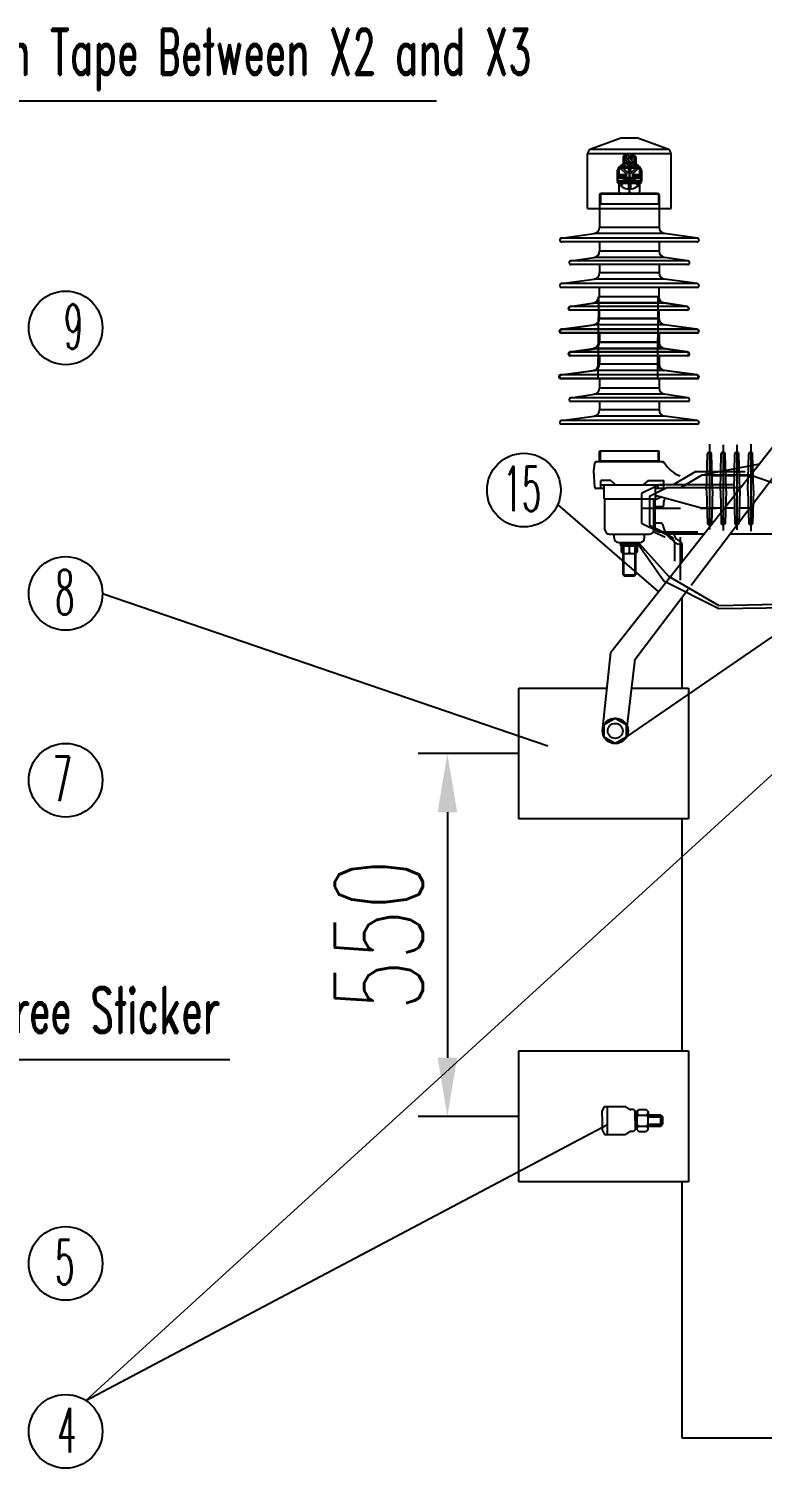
# Model space of a CAD drawing. Extents: x 4438 to 384502, y -178203 to -21188.
# Drawn here: x 382241 to 382616, y -173050 to -172313 of the extents above; entities that cross this region are included whole.
import ezdxf

# ---------------------------------------------------------------- set-up
doc = ezdxf.new("R2010")
doc.units = 0
doc.header["$LTSCALE"] = 8
doc.header["$MEASUREMENT"] = 0
doc.linetypes.add('HIDDEN', pattern=[0.375, 0.25, -0.125])
doc.layers.get('0').update_dxf_attribs({"linetype": 'CONTINUOUS'})
doc.layers.get('DEFPOINTS').update_dxf_attribs({"linetype": 'CONTINUOUS'})
doc.layers.add('PL', color=5, linetype='CONTINUOUS')
doc.layers.add('细', color=7, linetype='CONTINUOUS', lineweight=20)
doc.styles.add('DFT', font='simplex', dxfattribs={"width": 0.67, "bigfont": 'dft'})
doc.styles.get("Standard").update_dxf_attribs({"font": 'txt.shx', "width": 0.5, "bigfont": 'intecad.shx'})
doc.styles.add('数字与字母', font='romand.shx', dxfattribs={"width": 0.8, "bigfont": 'hztxt.shx'})
doc.dimstyles.new('INTE$0', dxfattribs={"dimscale": 5, "dimtxt": 4, "dimasz": 3, "dimexe": 3, "dimexo": 0, "dimgap": 1, "dimtad": 1, "dimdec": 3, "dimdsep": 46, "dimtxsty": 'DFT', "dimcen": 0, "dimclrd": 3, "dimclre": 3, "dimclrt": 6, "dimadec": 0, "dimazin": 0, "dimtfac": 1, "dimtdec": 3, "dimtix": 1, "dimtmove": 1, "dimatfit": 0, "dimfxl": 1, "dimtolj": 1, "dimtzin": 0, "dimarcsym": 0})

# ---------------------------------------------------------------- blocks, each defined once
blk = doc.blocks.new('*D17')
at = {"color": 3, "lineweight": -2, "transparency": 16777216}
for p, q in [((382491.14, -172684.4), (382439.63, -172684.4)), ((382454.63, -172714.4), (382454.63, -172840.07)), ((382491.14, -172870.07), (382439.63, -172870.07))]:
    blk.add_line(p, q, dxfattribs=at)
at = {"color": 3, "transparency": 16777216}
for points in [[(382449.63, -172714.4), (382459.63, -172714.4), (382454.63, -172684.4)], [(382449.63, -172840.07), (382459.63, -172840.07), (382454.63, -172870.07)]]:
    blk.add_solid(points, dxfattribs=at)
at = {"layer": 'DEFPOINTS', "color": 0, "transparency": 16777216}
for p in [(382491.14, -172684.4), (382454.63, -172870.07), (382491.14, -172870.07)]:
    blk.add_point(p, dxfattribs=at)
at = {"color": 6, "transparency": 16777216, "insert": (382419.63, -172777.24), "char_height": 45, "attachment_point": 5, "rotation": 90, "style": 'DFT'}
blk.add_mtext('\\A1;550', dxfattribs=at)

msp = doc.modelspace()

# ---------------------------------------------------------------- hatches: boundary and pattern name
at = {"layer": 'PL', "ltscale": 0.5}
h = msp.add_hatch(dxfattribs=at)
h.set_pattern_fill('ANSI31', color=256, scale=0.324, style=0)
h.set_pattern_definition([(135, (341242.4979, -166475.5793), (0.727400746, 0.727400746), [])])
edge = h.paths.add_edge_path()
edge.add_line((382550.453, -172378.404), (382550.971, -172378.923))
edge.add_line((382550.971, -172378.923), (382550.971, -172384.288))
edge.add_spline(control_points=[(382550.971, -172384.288), (382550.797, -172384.406), (382550.622, -172384.524), (382550.453, -172384.597)], knot_values=[0, 0, 0, 0, 0.8057707, 0.8057707, 0.8057707, 0.8057707], degree=3, periodic=0)
edge.add_line((382550.453, -172384.597), (382550.453, -172378.404))
edge = h.paths.add_edge_path()
edge.add_line((382545.01, -172378.404), (382545.139, -172378.275))
edge.add_line((382545.139, -172378.275), (382546.111, -172378.275))
edge.add_line((382546.111, -172378.275), (382546.111, -172379.895))
edge.add_line((382546.111, -172379.895), (382549.351, -172379.895))
edge.add_line((382549.351, -172379.895), (382549.351, -172378.275))
edge.add_line((382549.351, -172378.275), (382550.323, -172378.275))
edge.add_line((382550.323, -172378.275), (382550.453, -172378.404))
edge.add_line((382550.453, -172378.404), (382550.453, -172384.597))
edge.add_spline(control_points=[(382550.453, -172384.597), (382550.258, -172384.682), (382549.844, -172384.74), (382549.28, -172383.844), (382548.887, -172384.579), (382548.635, -172384.744), (382548.615, -172384.755)], knot_values=[0.8057707, 0.8057707, 0.8057707, 0.8057707, 1.7319355, 2.8426125, 4.1334263, 4.24436, 4.24436, 4.24436, 4.24436], degree=3, periodic=0)
edge.add_line((382548.615, -172384.755), (382547.96, -172384.755))
edge.add_spline(control_points=[(382547.96, -172384.755), (382547.486, -172384.578), (382546.49, -172383.781), (382545.515, -172384.886), (382545.066, -172384.535), (382545.01, -172384.494)], knot_values=[5.3534592, 5.3534592, 5.3534592, 5.3534592, 7.6165352, 9.6787752, 9.9790451, 9.9790451, 9.9790451, 9.9790451], degree=3, periodic=0)
edge.add_spline(control_points=[(382544.491, -172384.566), (382544.593, -172384.48), (382544.766, -172384.332), (382544.938, -172384.442), (382545.01, -172384.494)], knot_values=[9.9790451, 9.9790451, 9.9790451, 9.9790451, 10.5176545, 10.8980968, 10.8980968, 10.8980968, 10.8980968], degree=3, periodic=0)
edge.add_line((382545.01, -172384.494), (382545.01, -172378.404))
edge = h.paths.add_edge_path()
edge.add_line((382544.491, -172378.923), (382545.01, -172378.404))
edge.add_line((382545.01, -172378.404), (382545.01, -172384.494))
edge.add_spline(control_points=[(382545.01, -172384.494), (382544.938, -172384.442), (382544.766, -172384.332), (382544.593, -172384.48), (382544.491, -172384.566)], knot_values=[9.9790451, 9.9790451, 9.9790451, 9.9790451, 10.3594874, 10.8980968, 10.8980968, 10.8980968, 10.8980968], degree=3, periodic=0)
edge.add_line((382544.491, -172384.566), (382544.491, -172378.923))

# ---------------------------------------------------------------- linework, layer by layer
at = {"color": 1}
for p, q in [((382189.533, -172350.327), (382449.093, -172350.327)), ((382546.157, -172676.053), (382872.201, -172451.414)), ((382511.052, -172557.041), (382562.644, -172601.69)), ((382278.232, -172602.452), (382506.008, -172680.423)), ((382173.126, -172841.012), (382343.435, -172841.012)), ((382269.622, -173015.489), (382536.603, -172874.244))]:
    msp.add_line(p, q, dxfattribs=at)
for centre in [(382259.383, -172466.508), (382493.753, -172549.552), (382259.383, -172602.452), (382259.383, -172698.018), (382259.383, -172945.377), (382259.383, -173031.315)]:
    msp.add_circle(centre, 18.85, dxfattribs=at)
at = {"layer": 'PL', "ltscale": 0.5}
for p, q in [((382543.843, -172369.203), (382528.039, -172375.056)), ((382543.843, -172369.203), (382551.619, -172369.203)), ((382567.424, -172375.056), (382551.619, -172369.203)), ((382528.039, -172375.056), (382567.424, -172375.056)), ((382526.347, -172405.491), (382526.347, -172377.487)), ((382569.115, -172377.487), (382526.347, -172377.487)), ((382546.558, -172388.17), (382542.589, -172384.201)), ((382547.245, -172387.483), (382543.276, -172383.514)), ((382545.139, -172378.275), (382544.491, -172378.923)), ((382544.491, -172378.923), (382544.491, -172384.755)), ((382545.01, -172378.404), (382545.01, -172384.755)), ((382547.407, -172378.275), (382545.139, -172378.275)), ((382546.111, -172379.895), (382546.111, -172378.275)), ((382549.351, -172379.895), (382546.111, -172379.895)), ((382547.218, -172378.513), (382547.218, -172379.657)), ((382547.245, -172381.869), (382547.245, -172387.483)), ((382547.407, -172378.275), (382547.407, -172379.895)), ((382548.055, -172379.895), (382548.055, -172378.275)), ((382550.323, -172378.275), (382548.055, -172378.275)), ((382548.217, -172381.869), (382548.217, -172387.483)), ((382552.187, -172383.514), (382548.217, -172387.483)), ((382548.245, -172379.682), (382548.245, -172378.487)), ((382552.874, -172384.201), (382548.905, -172388.17)), ((382549.351, -172379.895), (382549.351, -172378.275)), ((382550.323, -172378.275), (382550.971, -172378.923)), ((382550.453, -172378.404), (382550.453, -172384.755)), ((382550.971, -172378.923), (382550.971, -172384.755)), ((382569.115, -172405.491), (382569.115, -172377.487)), ((382546.558, -172388.17), (382541.575, -172388.17)), ((382546.558, -172389.142), (382541.575, -172389.142)), ((382541.9, -172392.531), (382541.9, -172389.939)), ((382541.9, -172389.939), (382553.563, -172389.939)), ((382541.9, -172391.235), (382553.563, -172391.235)), ((382541.9, -172391.883), (382553.563, -172391.883)), ((382542.4, -172385.541), (382542.4, -172389.153)), ((382546.558, -172389.142), (382542.589, -172393.111)), ((382547.245, -172389.829), (382543.276, -172393.799)), ((382551.569, -172384.755), (382543.894, -172384.755)), ((382546.261, -172391.235), (382547.336, -172389.939)), ((382547.245, -172389.829), (382547.245, -172395.443)), ((382547.379, -172391.235), (382548.454, -172389.939)), ((382547.731, -172389.153), (382547.731, -172385.541)), ((382547.731, -172386.365), (382547.731, -172393.943)), ((382552.187, -172393.799), (382548.217, -172389.829)), ((382548.217, -172389.829), (382548.217, -172395.443)), ((382553.887, -172388.17), (382548.905, -172388.17)), ((382553.887, -172389.142), (382548.905, -172389.142)), ((382552.874, -172393.111), (382548.905, -172389.142)), ((382553.062, -172389.153), (382553.062, -172385.541)), ((382553.563, -172392.531), (382553.563, -172389.939)), ((382532.503, -172398.492), (382532.503, -172403.287)), ((382532.892, -172398.492), (382532.892, -172403.287)), ((382562.182, -172397.715), (382533.281, -172397.715)), ((382562.182, -172398.103), (382533.281, -172398.103)), ((382541.9, -172392.531), (382553.563, -172392.531)), ((382542.4, -172393.317), (382542.4, -172396.929)), ((382547.731, -172396.929), (382547.731, -172393.317)), ((382553.062, -172396.929), (382553.062, -172393.317)), ((382562.571, -172398.492), (382562.571, -172403.287)), ((382562.959, -172398.492), (382562.959, -172403.287)), ((382526.347, -172405.491), (382569.115, -172405.491)), ((382532.503, -172403.287), (382532.503, -172405.491)), ((382532.892, -172403.287), (382532.503, -172403.287)), ((382532.503, -172405.491), (382532.503, -172415.107)), ((382562.571, -172403.287), (382532.892, -172403.287)), ((382562.959, -172403.287), (382562.571, -172403.287)), ((382562.959, -172403.287), (382562.959, -172405.491)), ((382562.959, -172405.491), (382562.959, -172415.087)), ((382512.935, -172420.537), (382529.692, -172418.299)), ((382582.528, -172420.537), (382512.935, -172420.537)), ((382565.77, -172418.299), (382529.692, -172418.299)), ((382562.959, -172415.107), (382532.503, -172415.107)), ((382582.528, -172420.537), (382565.77, -172418.299)), ((382582.45, -172422.471), (382513.012, -172422.471)), ((382532.503, -172422.471), (382532.503, -172427.233)), ((382562.959, -172427.233), (382532.503, -172427.233)), ((382562.959, -172422.471), (382562.959, -172427.233)), ((382517.782, -172432.2), (382529.736, -172430.438)), ((382577.681, -172432.2), (382517.782, -172432.2)), ((382577.59, -172434.132), (382517.872, -172434.132)), ((382565.727, -172430.438), (382529.736, -172430.438)), ((382532.503, -172434.132), (382532.503, -172438.435)), ((382562.959, -172434.132), (382562.959, -172438.435)), ((382577.681, -172432.2), (382565.727, -172430.438)), ((382512.935, -172443.865), (382529.692, -172441.627)), ((382565.77, -172441.627), (382529.692, -172441.627)), ((382562.959, -172438.435), (382532.503, -172438.435)), ((382582.528, -172443.865), (382565.77, -172441.627)), ((382582.528, -172443.865), (382512.935, -172443.865)), ((382582.45, -172445.799), (382513.012, -172445.799)), ((382531.788, -172492.455), (382532.023, -172450.642)), ((382562.479, -172450.642), (382532.023, -172450.642)), ((382532.265, -172445.799), (382532.265, -172450.561)), ((382562.721, -172450.561), (382532.265, -172450.561)), ((382562.244, -172492.455), (382562.479, -172450.642)), ((382562.721, -172445.799), (382562.721, -172450.561)), ((382517.301, -172455.609), (382529.255, -172453.848)), ((382577.201, -172455.609), (382517.301, -172455.609)), ((382577.11, -172457.542), (382517.392, -172457.542)), ((382517.543, -172455.528), (382529.497, -172453.766)), ((382577.443, -172455.528), (382517.543, -172455.528)), ((382577.352, -172457.46), (382517.634, -172457.46)), ((382565.247, -172453.848), (382529.255, -172453.848)), ((382565.489, -172453.766), (382529.497, -172453.766)), ((382532.023, -172457.542), (382532.023, -172461.844)), ((382532.023, -172457.542), (382532.023, -172461.844)), ((382532.265, -172457.46), (382532.265, -172461.763)), ((382532.265, -172457.46), (382532.265, -172461.763)), ((382562.479, -172457.542), (382562.479, -172461.844)), ((382562.479, -172457.542), (382562.479, -172461.844)), ((382562.721, -172457.46), (382562.721, -172461.763)), ((382562.721, -172457.46), (382562.721, -172461.763)), ((382577.201, -172455.609), (382565.247, -172453.848)), ((382577.443, -172455.528), (382565.489, -172453.766)), ((382512.696, -172467.193), (382529.454, -172464.955)), ((382512.931, -172467.274), (382529.689, -172465.036)), ((382565.532, -172464.955), (382529.454, -172464.955)), ((382565.767, -172465.036), (382529.689, -172465.036)), ((382562.721, -172461.763), (382532.265, -172461.763)), ((382562.956, -172461.844), (382532.5, -172461.844)), ((382582.29, -172467.193), (382565.532, -172464.955)), ((382582.525, -172467.274), (382565.767, -172465.036)), ((382582.29, -172467.193), (382512.696, -172467.193)), ((382582.212, -172469.127), (382512.774, -172469.127)), ((382582.525, -172467.274), (382512.931, -172467.274)), ((382582.447, -172469.209), (382513.009, -172469.209)), ((382532.026, -172469.127), (382532.026, -172473.889)), ((382532.5, -172469.209), (382532.5, -172473.97)), ((382562.482, -172469.127), (382562.482, -172473.889)), ((382562.956, -172469.209), (382562.956, -172473.97)), ((382517.305, -172478.856), (382529.259, -172477.094)), ((382577.204, -172478.856), (382517.305, -172478.856)), ((382517.778, -172478.937), (382529.732, -172477.176)), ((382577.678, -172478.937), (382517.778, -172478.937)), ((382565.25, -172477.094), (382529.259, -172477.094)), ((382565.724, -172477.176), (382529.732, -172477.176)), ((382562.482, -172473.889), (382532.026, -172473.889)), ((382562.956, -172473.97), (382532.5, -172473.97)), ((382577.204, -172478.856), (382565.25, -172477.094)), ((382577.678, -172478.937), (382565.724, -172477.176)), ((382577.113, -172480.788), (382517.396, -172480.788)), ((382577.587, -172480.87), (382517.869, -172480.87)), ((382532.026, -172480.788), (382532.026, -172485.091)), ((382532.026, -172480.788), (382532.026, -172485.091)), ((382562.482, -172485.091), (382532.026, -172485.091)), ((382532.5, -172480.87), (382532.5, -172485.172)), ((382532.5, -172480.87), (382532.5, -172485.172)), ((382562.956, -172485.172), (382532.5, -172485.172)), ((382562.482, -172480.788), (382562.482, -172485.091)), ((382562.482, -172480.788), (382562.482, -172485.091)), ((382562.956, -172480.87), (382562.956, -172485.172)), ((382562.956, -172480.87), (382562.956, -172485.172)), ((382512.458, -172490.521), (382529.215, -172488.283)), ((382582.051, -172490.521), (382512.458, -172490.521)), ((382581.973, -172492.455), (382512.536, -172492.455)), ((382512.931, -172490.602), (382529.689, -172488.364)), ((382582.525, -172490.602), (382512.931, -172490.602)), ((382582.447, -172492.537), (382513.009, -172492.537)), ((382565.294, -172488.283), (382529.215, -172488.283)), ((382565.767, -172488.364), (382529.689, -172488.364)), ((382532.5, -172492.537), (382532.5, -172497.298)), ((382562.956, -172492.537), (382562.956, -172497.298)), ((382582.051, -172490.521), (382565.294, -172488.283)), ((382582.525, -172490.602), (382565.767, -172488.364)), ((382517.778, -172502.265), (382529.732, -172500.504)), ((382577.678, -172502.265), (382517.778, -172502.265)), ((382565.724, -172500.504), (382529.732, -172500.504)), ((382562.956, -172497.298), (382532.5, -172497.298)), ((382577.678, -172502.265), (382565.724, -172500.504)), ((382577.587, -172504.198), (382517.869, -172504.198)), ((382532.5, -172504.198), (382532.5, -172508.5)), ((382532.5, -172504.198), (382532.5, -172508.5)), ((382562.956, -172508.5), (382532.5, -172508.5)), ((382562.956, -172504.198), (382562.956, -172508.5)), ((382562.956, -172504.198), (382562.956, -172508.5)), ((382512.931, -172513.93), (382529.689, -172511.692)), ((382582.525, -172513.93), (382512.931, -172513.93)), ((382582.447, -172515.865), (382513.009, -172515.865)), ((382565.767, -172511.692), (382529.689, -172511.692)), ((382582.525, -172513.93), (382565.767, -172511.692)), ((382532.889, -172529.598), (382532.5, -172529.598)), ((382532.5, -172534.393), (382532.5, -172529.598)), ((382532.889, -172534.393), (382532.889, -172529.598)), ((382562.567, -172529.598), (382532.889, -172529.598)), ((382562.956, -172529.598), (382562.567, -172529.598)), ((382562.567, -172534.393), (382562.567, -172529.598)), ((382562.956, -172534.393), (382562.956, -172529.598)), ((382587.256, -172549.751), (382587.726, -172530.942)), ((382589.054, -172530.311), (382588.374, -172530.311)), ((382588.714, -172526.036), (382588.714, -172569.768)), ((382590.172, -172549.751), (382589.702, -172530.942)), ((382594.254, -172549.751), (382594.725, -172530.942)), ((382596.052, -172530.311), (382595.372, -172530.311)), ((382595.712, -172526.349), (382595.712, -172570.237)), ((382597.17, -172549.751), (382596.7, -172530.942)), ((382601.253, -172549.751), (382601.723, -172530.942)), ((382603.051, -172530.311), (382602.371, -172530.311)), ((382602.711, -172526.349), (382602.711, -172569.924)), ((382604.169, -172549.751), (382603.699, -172530.942)), ((382608.316, -172549.751), (382608.786, -172530.942)), ((382610.114, -172530.311), (382609.434, -172530.311)), ((382609.774, -172526.036), (382609.774, -172570.55)), ((382611.232, -172549.751), (382610.762, -172530.942)), ((382529.584, -172539.707), (382530.057, -172535.742)), ((382565.007, -172535.171), (382530.7, -172535.171)), ((382562.178, -172534.782), (382533.278, -172534.782)), ((382562.178, -172535.171), (382533.278, -172535.171)), ((382562.178, -172535.171), (382533.278, -172535.171)), ((382544.326, -172534.782), (382544.326, -172535.171)), ((382551.13, -172535.171), (382551.13, -172534.782)), ((382530.036, -172548.165), (382529.584, -172539.707)), ((382538.17, -172544.567), (382533.148, -172544.567)), ((382533.148, -172548.779), (382533.148, -172544.567)), ((382538.17, -172544.567), (382540.6, -172546.835)), ((382557.286, -172544.567), (382554.856, -172546.835)), ((382557.286, -172544.567), (382565.42, -172544.567)), ((382565.42, -172548.779), (382565.42, -172544.567)), ((382595.712, -172542.299), (382589.986, -172542.299)), ((382601.439, -172542.299), (382596.984, -172542.299)), ((382608.502, -172542.299), (382603.982, -172542.299)), ((382611.044, -172542.232), (382641.453, -172552.991)), ((382534.606, -172548.779), (382530.683, -172548.779)), ((382533.148, -172546.835), (382565.42, -172546.835)), ((382534.606, -172546.835), (382534.606, -172553.963)), ((382534.606, -172553.963), (382560.85, -172553.963)), ((382535.254, -172569.839), (382535.254, -172553.963)), ((382560.202, -172569.839), (382560.202, -172553.963)), ((382563.965, -172553.188), (382560.821, -172554.76)), ((382560.85, -172546.835), (382560.85, -172553.963)), ((382565.42, -172548.779), (382560.85, -172548.779)), ((382584.549, -172558.777), (382560.85, -172552.342)), ((382561.698, -172552.572), (382560.85, -172552.996)), ((382562.308, -172546.835), (382562.308, -172548.779)), ((382587.256, -172549.751), (382587.724, -172566.617)), ((382590.172, -172549.751), (382589.703, -172566.617)), ((382594.254, -172549.751), (382594.723, -172566.617)), ((382597.17, -172549.751), (382596.702, -172566.617)), ((382601.253, -172549.751), (382601.721, -172566.617)), ((382604.169, -172549.751), (382603.7, -172566.617)), ((382608.316, -172549.751), (382608.784, -172566.617)), ((382611.232, -172549.751), (382610.763, -172566.617)), ((382560.821, -172554.76), (382560.821, -172569.34)), ((382564.996, -172558.067), (382560.821, -172558.067)), ((382587.508, -172558.823), (382584.889, -172558.823)), ((382594.506, -172558.823), (382589.92, -172558.823)), ((382601.504, -172558.823), (382596.919, -172558.823)), ((382608.568, -172558.823), (382603.917, -172558.823)), ((382564.239, -172566.464), (382560.821, -172566.464)), ((382589.056, -172567.247), (382588.372, -172567.247)), ((382596.054, -172567.247), (382595.371, -172567.247)), ((382603.052, -172567.247), (382602.369, -172567.247)), ((382610.116, -172567.247), (382609.432, -172567.247)), ((382537.522, -172572.107), (382557.934, -172572.107)), ((382539.952, -172574.051), (382539.952, -172572.107)), ((382555.504, -172574.051), (382555.504, -172572.107)), ((382560.034, -172570.696), (382566.07, -172573.714)), ((382560.821, -172569.34), (382569.569, -172573.714)), ((382573.652, -172573.714), (382573.652, -172595.621)), ((382542.22, -172576.319), (382553.236, -172576.319)), ((382542.803, -172576.811), (382542.803, -172576.319)), ((382542.803, -172576.319), (382552.653, -172576.319)), ((382542.803, -172576.811), (382552.653, -172576.811)), ((382543.296, -172577.304), (382543.296, -172576.811)), ((382543.296, -172578.042), (382543.296, -172577.304)), ((382543.296, -172577.304), (382552.16, -172577.304)), ((382543.296, -172578.042), (382552.16, -172578.042)), ((382543.676, -172581.385), (382543.676, -172578.64)), ((382544.488, -172592.843), (382544.488, -172576.319)), ((382544.811, -172581.982), (382550.645, -172581.982)), ((382544.812, -172593.167), (382544.812, -172576.319)), ((382547.571, -172578.042), (382546.684, -172577.304)), ((382548.348, -172578.042), (382547.384, -172577.304)), ((382547.728, -172581.385), (382547.728, -172578.64)), ((382550.644, -172593.167), (382550.644, -172576.319)), ((382550.968, -172592.843), (382550.968, -172576.319)), ((382551.78, -172578.64), (382551.78, -172581.385)), ((382552.16, -172578.042), (382552.16, -172577.304)), ((382552.653, -172576.811), (382552.653, -172576.319)), ((382571.426, -172576.76), (382573.652, -172577.378)), ((382544.488, -172592.843), (382550.968, -172592.843)), ((382544.488, -172592.843), (382545.136, -172593.491)), ((382545.136, -172593.491), (382550.32, -172593.491)), ((382550.32, -172593.491), (382550.968, -172592.843))]:
    msp.add_line(p, q, dxfattribs=at)
at = {"layer": 'PL', "color": 7, "ltscale": 0.5}
for p, q in [((382624.008, -172523.836), (382538.225, -172632.67)), ((382579.297, -172598.267), (382637.669, -172521.283)), ((382623.456, -172524.537), (382612.157, -172538.873)), ((382581.779, -172540.024), (382570.095, -172546.795)), ((382581.779, -172540.024), (382570.095, -172546.795)), ((382585.212, -172541.812), (382573.821, -172548.413)), ((382581.779, -172540.024), (382607.037, -172540.026)), ((382581.779, -172540.024), (382607.037, -172540.026)), ((382585.212, -172541.812), (382609.839, -172541.814)), ((382562.98, -172546.831), (382553.941, -172551.35)), ((382562.98, -172546.831), (382553.941, -172551.35)), ((382553.941, -172551.35), (382553.941, -172566.415)), ((382553.941, -172551.35), (382553.941, -172566.415)), ((382566.883, -172548.449), (382558.071, -172552.855)), ((382558.071, -172552.855), (382558.071, -172567.543)), ((382601.673, -172546.831), (382562.98, -172546.831)), ((382604.609, -172548.449), (382566.883, -172548.449)), ((382553.941, -172566.415), (382562.98, -172570.934)), ((382553.941, -172566.415), (382562.98, -172570.934)), ((382558.071, -172567.543), (382566.883, -172571.95)), ((382562.98, -172570.934), (382582.675, -172570.934)), ((382566.883, -172571.95), (382586.086, -172571.95)), ((382568.514, -172574.082), (382570.226, -172575.103)), ((382568.514, -172574.082), (382570.226, -172575.103)), ((382570.814, -172576.138), (382570.814, -172585.982)), ((382570.814, -172576.138), (382570.814, -172585.982)), ((382572.279, -172575.019), (382573.948, -172576.014)), ((382599.252, -172571.95), (382633.879, -172571.95)), ((382574.521, -172577.023), (382574.521, -172586.621)), ((382550.686, -172636.002), (382577.801, -172600.241)), ((382574.521, -172604.566), (382574.521, -172650.908)), ((382574.521, -172604.566), (382574.521, -172616.139)), ((382534.183, -172671.154), (382538.225, -172632.67)), ((382546.639, -172670.56), (382550.686, -172636.002)), ((382491.139, -172717.885), (382491.139, -172650.908)), ((382491.139, -172717.885), (382491.139, -172650.908)), ((382491.139, -172650.908), (382536.31, -172650.908)), ((382548.94, -172650.908), (382578.005, -172650.908)), ((382578.005, -172650.908), (382578.005, -172717.885)), ((382574.567, -172717.885), (382491.139, -172717.885)), ((382578.005, -172717.885), (382491.139, -172717.885)), ((382574.521, -172717.885), (382574.521, -172836.585)), ((382574.521, -172717.885), (382574.521, -172718.454)), ((382574.521, -172717.885), (382574.521, -172836.585)), ((382574.521, -172717.885), (382574.521, -172718.454)), ((382574.521, -172717.885), (382574.521, -172718.454)), ((382574.521, -172717.885), (382574.521, -172718.454)), ((382491.139, -172903.562), (382491.139, -172836.585)), ((382491.139, -172903.562), (382491.139, -172836.585)), ((382491.139, -172836.585), (382578.005, -172836.585)), ((382578.005, -172836.585), (382578.005, -172903.562)), ((382533.783, -172867.519), (382535.046, -172864.993)), ((382533.783, -172867.519), (382535.046, -172864.993)), ((382533.783, -172867.517), (382533.944, -172867.194)), ((382533.783, -172868.957), (382533.783, -172867.517)), ((382533.783, -172870.195), (382533.783, -172867.519)), ((382533.783, -172870.195), (382533.783, -172876.92)), ((382534.826, -172865.432), (382535.046, -172864.99)), ((382534.958, -172864.99), (382539.423, -172864.999)), ((382534.958, -172864.993), (382541.421, -172865.006)), ((382536.603, -172867.194), (382536.603, -172864.99)), ((382536.603, -172879.447), (382536.603, -172867.194)), ((382536.603, -172870.719), (382536.603, -172868.957)), ((382541.421, -172865.006), (382545.798, -172865.015)), ((382547.883, -172866.579), (382545.798, -172865.015)), ((382547.883, -172866.579), (382548.471, -172866.579)), ((382549.764, -172866.579), (382547.883, -172866.579)), ((382549.764, -172866.579), (382547.883, -172866.579)), ((382550.704, -172867.519), (382549.764, -172866.579)), ((382550.704, -172867.519), (382549.764, -172866.579)), ((382550.234, -172867.049), (382550.617, -172867.433)), ((382550.704, -172872.22), (382550.704, -172867.519)), ((382551.644, -172867.519), (382550.704, -172867.519)), ((382551.644, -172867.519), (382552.584, -172866.579)), ((382551.996, -172867.167), (382551.644, -172867.519)), ((382551.644, -172872.393), (382551.644, -172867.519)), ((382551.644, -172867.519), (382551.644, -172868.46)), ((382551.644, -172868.46), (382552.584, -172869.4)), ((382552.141, -172868.957), (382551.644, -172868.46)), ((382552.584, -172869.4), (382551.788, -172870.195)), ((382552.584, -172866.579), (382556.344, -172866.579)), ((382552.584, -172869.4), (382553.759, -172869.4)), ((382553.759, -172869.4), (382556.344, -172869.4)), ((382556.344, -172866.579), (382557.284, -172867.519)), ((382556.344, -172869.4), (382557.284, -172868.46)), ((382557.284, -172870.34), (382556.344, -172869.4)), ((382557.284, -172871.944), (382557.284, -172867.519)), ((382557.284, -172867.519), (382557.284, -172870.195)), ((382563.864, -172869.4), (382557.284, -172869.4)), ((382557.284, -172870.586), (382557.284, -172870.34)), ((382557.284, -172870.34), (382564.804, -172870.34)), ((382564.804, -172870.34), (382563.864, -172869.4)), ((382563.864, -172872.221), (382563.864, -172869.4)), ((382564.804, -172872.078), (382564.804, -172870.34)), ((382533.783, -172876.92), (382535.046, -172879.447)), ((382536.603, -172874.244), (382536.603, -172872.482)), ((382547.883, -172877.86), (382545.798, -172879.424)), ((382549.764, -172877.86), (382547.883, -172877.86)), ((382550.704, -172876.92), (382549.764, -172877.86)), ((382550.704, -172872.22), (382550.704, -172876.92)), ((382551.644, -172876.92), (382551.644, -172872.393)), ((382551.644, -172875.98), (382552.584, -172875.04)), ((382551.644, -172876.92), (382552.584, -172877.86)), ((382552.584, -172875.04), (382551.788, -172874.244)), ((382552.584, -172875.04), (382553.759, -172875.04)), ((382552.584, -172877.86), (382556.344, -172877.86)), ((382553.759, -172875.04), (382556.344, -172875.04)), ((382556.344, -172875.04), (382557.284, -172874.1)), ((382557.284, -172875.98), (382556.344, -172875.04)), ((382556.344, -172877.86), (382557.284, -172876.92)), ((382557.284, -172874.1), (382557.284, -172871.944)), ((382557.284, -172874.1), (382564.804, -172874.1)), ((382557.284, -172876.92), (382557.284, -172874.244)), ((382557.284, -172875.04), (382563.864, -172875.04)), ((382563.864, -172875.04), (382563.864, -172872.22)), ((382563.864, -172875.04), (382564.804, -172874.1)), ((382564.804, -172874.1), (382564.804, -172872.22)), ((382534.958, -172879.447), (382541.421, -172879.433)), ((382541.421, -172879.433), (382545.798, -172879.424)), ((382574.567, -172903.562), (382491.139, -172903.562)), ((382578.005, -172903.562), (382491.139, -172903.562)), ((382574.521, -172904.13), (382574.521, -173034.602)), ((382574.521, -173034.602), (382874.157, -173034.602))]:
    msp.add_line(p, q, dxfattribs=at)
at = {"layer": 'PL', "color": 7, "linetype": 'HIDDEN', "ltscale": 10}
msp.add_line((382553.941, -172558.883), (382592.174, -172558.883), dxfattribs=at)
at = {"layer": 'PL', "ltscale": 0.5}
for points in [[(382541.575, -172391.541), (382541.575, -172385.745)], [(382553.887, -172385.745), (382553.887, -172391.541)]]:
    msp.add_lwpolyline(points, dxfattribs=at)
at = {"layer": 'PL', "ltscale": 0.5, "flags": 128}
for points in [[(382552.16, -172577.304), (382565.293, -172595.998), (382593.481, -172610.073), (382630.072, -172609.621), (382650.637, -172614.5)], [(382552.653, -172576.811), (382567.724, -172593.682), (382593.551, -172608.585), (382630.274, -172607.81), (382650.892, -172613.043)]]:
    msp.add_lwpolyline(points, dxfattribs=at)
at = {"layer": 'PL', "color": 7, "ltscale": 0.5}
msp.add_lwpolyline([(382540.503, -172666.261), (382546.157, -172669.525), (382546.157, -172676.053), (382540.503, -172679.317), (382534.85, -172676.053), (382534.85, -172669.525)], close=True, dxfattribs=at)
for radius in [6.528, 3.843]:
    msp.add_circle((382540.503, -172672.789), radius, dxfattribs=at)
at = {"layer": 'PL', "ltscale": 0.5}
for centre, radius, start, end in [((382528.939, -172377.487), 2.592, 110.323137, 180), ((382566.523, -172377.487), 2.592, 0, 69.676863), ((382547.731, -172388.643), 6.804, 25.208765, 154.791235), ((382547.731, -172388.643), 6.804, 205.208765, 334.791235), ((382544.001, -172386.771), 2.018, 93.037743, 142.459651), ((382544.001, -172387.924), 2.018, 217.540349, 266.962257), ((382546.131, -172386.771), 2.018, 37.540349, 86.962257), ((382546.131, -172387.924), 2.018, 273.037743, 322.459651), ((382549.332, -172386.771), 2.018, 93.037743, 142.459651), ((382549.332, -172387.924), 2.018, 217.540349, 266.962257), ((382551.462, -172386.771), 2.018, 37.540349, 86.962257), ((382551.462, -172387.924), 2.018, 273.037743, 322.459651), ((382533.281, -172398.492), 0.778, 90, 180), ((382533.281, -172398.492), 0.389, 90, 180), ((382544.001, -172394.546), 2.018, 93.037743, 142.459651), ((382544.001, -172395.699), 2.018, 217.540349, 266.962257), ((382546.131, -172394.546), 2.018, 37.540349, 86.962257), ((382546.131, -172395.699), 2.018, 273.037743, 322.459651), ((382549.332, -172394.546), 2.018, 93.037743, 142.459651), ((382549.332, -172395.699), 2.018, 217.540349, 266.962257), ((382551.462, -172394.546), 2.018, 37.540349, 86.962257), ((382551.462, -172395.699), 2.018, 273.037743, 322.459651), ((382562.182, -172398.492), 0.389, 0, 89.925398), ((382562.182, -172398.492), 0.778, 0, 89.925398), ((382513.063, -172421.501), 0.972, 97.60747, 272), ((382529.263, -172415.087), 3.24, 277.60747, 0), ((382566.199, -172415.087), 3.24, 180, 262.39253), ((382582.399, -172421.501), 0.972, 268, 82.39253), ((382529.263, -172427.233), 3.24, 278.383672, 0), ((382566.199, -172427.233), 3.24, 180, 261.616328), ((382517.923, -172433.162), 0.972, 98.383672, 273), ((382577.539, -172433.162), 0.972, 267, 81.616328), ((382529.263, -172438.415), 3.24, 277.60747, 0), ((382566.199, -172438.415), 3.24, 180, 262.39253), ((382513.063, -172444.829), 0.972, 97.60747, 267), ((382528.783, -172450.642), 3.24, 278.383672, 0), ((382529.025, -172450.561), 3.24, 278.383672, 0), ((382565.719, -172450.642), 3.24, 180, 261.616328), ((382565.961, -172450.561), 3.24, 180, 261.616328), ((382582.399, -172444.829), 0.972, 273, 82.39253), ((382517.443, -172456.571), 0.972, 98.383672, 267), ((382517.685, -172456.49), 0.972, 98.383672, 267), ((382577.059, -172456.571), 0.972, 273, 81.616328), ((382577.301, -172456.49), 0.972, 273, 81.616328), ((382529.025, -172461.743), 3.24, 277.60747, 0), ((382529.26, -172461.825), 3.24, 277.60747, 0), ((382565.961, -172461.743), 3.24, 180, 262.39253), ((382566.196, -172461.825), 3.24, 180, 262.39253), ((382512.825, -172468.157), 0.972, 97.60747, 267), ((382513.06, -172468.238), 0.972, 97.60747, 267), ((382582.161, -172468.157), 0.972, 273, 82.39253), ((382582.396, -172468.238), 0.972, 273, 82.39253), ((382517.446, -172479.818), 0.972, 98.383672, 267), ((382517.92, -172479.899), 0.972, 98.383672, 267), ((382528.786, -172473.889), 3.24, 278.383672, 0), ((382529.26, -172473.97), 3.24, 278.383672, 0), ((382565.722, -172473.889), 3.24, 180, 261.616328), ((382566.196, -172473.97), 3.24, 180, 261.616328), ((382577.062, -172479.818), 0.972, 273, 81.616328), ((382577.536, -172479.899), 0.972, 273, 81.616328), ((382528.786, -172485.071), 3.24, 277.60747, 0), ((382529.26, -172485.153), 3.24, 277.60747, 0), ((382565.722, -172485.071), 3.24, 180, 262.39253), ((382566.196, -172485.153), 3.24, 180, 262.39253), ((382512.586, -172491.485), 0.972, 97.60747, 267), ((382513.06, -172491.566), 0.972, 97.60747, 267), ((382581.922, -172491.485), 0.972, 273, 82.39253), ((382582.396, -172491.566), 0.972, 273, 82.39253), ((382517.92, -172503.227), 0.972, 98.383672, 267), ((382529.26, -172497.298), 3.24, 278.383672, 0), ((382566.196, -172497.298), 3.24, 180, 261.616328), ((382577.536, -172503.227), 0.972, 273, 81.616328), ((382529.26, -172508.481), 3.24, 277.60747, 0), ((382566.196, -172508.481), 3.24, 180, 262.39253), ((382513.06, -172514.894), 0.972, 97.60747, 267), ((382582.396, -172514.894), 0.972, 273, 82.39253), ((382588.374, -172530.959), 0.648, 90, 178.567904), ((382589.054, -172530.959), 0.648, 1.432096, 90), ((382595.372, -172530.959), 0.648, 90, 178.567904), ((382596.052, -172530.959), 0.648, 1.432096, 90), ((382602.371, -172530.959), 0.648, 90, 178.567904), ((382603.051, -172530.959), 0.648, 1.432096, 90), ((382609.434, -172530.959), 0.648, 90, 178.567904), ((382610.114, -172530.959), 0.648, 1.432096, 90), ((382530.7, -172535.819), 0.648, 90, 173.178247), ((382533.278, -172534.393), 0.778, 180, 270), ((382533.278, -172534.393), 0.389, 180, 270), ((382562.178, -172534.393), 0.389, 270.074602, 0), ((382562.178, -172534.393), 0.778, 270.074602, 0), ((382564.755, -172535.819), 0.648, 6.821753, 90), ((382565.007, -172535.819), 0.648, 30.020306, 90.026253), ((382579.034, -172527.714), 15.552, 210.020306, 249.686723), ((382530.683, -172548.131), 0.648, 183.057752, 270), ((382564.772, -172548.131), 0.648, 270, 356.942248), ((382584.889, -172557.527), 1.296, 254.808069, 270), ((382588.372, -172566.599), 0.648, 181.59114, 270), ((382589.056, -172566.599), 0.648, 270, 358.40886), ((382595.371, -172566.599), 0.648, 181.59114, 270), ((382596.054, -172566.599), 0.648, 270, 358.40886), ((382602.369, -172566.599), 0.648, 181.59114, 270), ((382603.052, -172566.599), 0.648, 270, 358.40886), ((382609.432, -172566.599), 0.648, 181.59114, 270), ((382610.116, -172566.599), 0.648, 270, 358.40886), ((382537.522, -172569.839), 2.268, 180, 270), ((382542.22, -172574.051), 2.268, 180, 270), ((382553.236, -172574.051), 2.268, 270, 0), ((382557.934, -172569.839), 2.268, 270, 0), ((382573.068, -172574.005), 3.208, 174.784091, 180), ((382573.068, -172574.005), 3.208, 174.784091, 180), ((382573.068, -172574.005), 3.208, 180, 239.191278), ((382544.893, -172579.574), 1.534, 93.037743, 142.459651), ((382544.893, -172580.45), 1.534, 217.540349, 266.962257), ((382546.512, -172579.574), 1.534, 37.540349, 86.962257), ((382546.512, -172580.45), 1.534, 273.037743, 322.459651), ((382548.944, -172579.574), 1.534, 93.037743, 142.459651), ((382548.944, -172580.45), 1.534, 217.540349, 266.962257), ((382550.563, -172579.574), 1.534, 37.540349, 86.962257), ((382550.563, -172580.45), 1.534, 273.037743, 322.459651)]:
    msp.add_arc(centre, radius, start, end, dxfattribs=at)
at = {"layer": 'PL', "color": 7, "ltscale": 0.5}
for centre, radius, start, end in [((382570.211, -172571.236), 3.314, 174.784091, 180), ((382570.211, -172571.236), 3.314, 174.784091, 180), ((382570.211, -172571.236), 3.314, 180, 239.191278), ((382570.211, -172571.236), 3.314, 180, 239.191278), ((382569.609, -172576.138), 1.205, 0, 59.191278), ((382569.609, -172576.138), 1.205, 0, 59.191278), ((382573.934, -172572.243), 3.231, 180, 239.191278), ((382573.346, -172577.023), 1.175, 0, 59.191278)]:
    msp.add_arc(centre, radius, start, end, dxfattribs=at)
at = {"layer": 'PL', "ltscale": 0.5}
for points, knots in [([(382550.971, -172384.288), (382550.596, -172384.541), (382549.981, -172384.957), (382549.28, -172383.844), (382548.359, -172385.566), (382546.748, -172383.49), (382545.435, -172384.977), (382544.823, -172384.284), (382544.593, -172384.48), (382544.491, -172384.566)], [0, 0, 0, 0, 1.7319355, 2.8426125, 4.1334263, 7.6165352, 9.6787752, 10.3594874, 10.8980968, 10.8980968, 10.8980968, 10.8980968]), ([(382565.893, -172553.711), (382565.696, -172554.154), (382565.404, -172555.022), (382565.141, -172555.996), (382564.996, -172558.067)], [5.4530831, 5.4530831, 5.4530831, 5.4530831, 8.8476428, 12.0786815, 12.0786815, 12.0786815, 12.0786815]), ([(382567.369, -172573.045), (382565.786, -172570.515), (382565.37, -172569.037), (382565.066, -172567.624), (382564.239, -172566.464)], [0, 0, 0, 0, 8.8476428, 12.0786815, 12.0786815, 12.0786815, 12.0786815])]:
    msp.add_open_spline(points, degree=3, knots=knots, dxfattribs=at)
at = {"layer": 'PL', "color": 7, "ltscale": 0.5}
msp.add_open_spline([(382614.257, -172536.208), (382604.623, -172538.023), (382595.067, -172539.927), (382585.609, -172541.832)], degree=3, dxfattribs=at)
at = {"layer": '细', "color": 1}
msp.add_line((382269.622, -173015.489), (382660.532, -172658.712), dxfattribs=at)

# ---------------------------------------------------------------- texts
at = {"color": 3, "linetype": 'Continuous', "width": 18.22217, "attachment_point": 3, "line_spacing_factor": 0.9}
for s, insert, char_height in [('9', (382268.223, -172454.465), 22.778), ('15', (382502.594, -172537.509), 22.7777), ('8', (382263.793, -172590.408), 22.778), ('7', (382262.557, -172685.975), 22.778), ('5', (382263.768, -172933.333), 22.778), ('4', (382264.882, -173019.272), 22.778)]:
    msp.add_mtext(s, dxfattribs=dict(at, insert=insert, char_height=char_height))
at = {"layer": 'PL', "color": 7, "ltscale": 0.5, "style": '数字与字母', "width": 0.6}
for s, p in [('Connection Tape Between X2 and X3', (382135.871, -172336.948)), ('PCB Free Sticker', (382174.755, -172827.392))]:
    msp.add_text(s, height=23.50082, dxfattribs=at).set_placement(p)

# ---------------------------------------------------------------- dimensions: what is measured, and where the dimension line sits
at = {"color": 1}
dim = msp.add_linear_dim(base=(382454.634, -172870.073), p1=(382491.139, -172684.397), p2=(382491.139, -172870.073), angle=90, text='550', dimstyle='INTE$0', override={"dimtxt": 9, "dimasz": 6, "dimgap": 2.5, "dimdec": 2, "dimtdec": 2}, dxfattribs=at)
dim.commit()
dim.dimension.update_dxf_attribs({"geometry": '*D17', "text_midpoint": (382419.634, -172777.235)})

doc.saveas('drawing.dxf')
